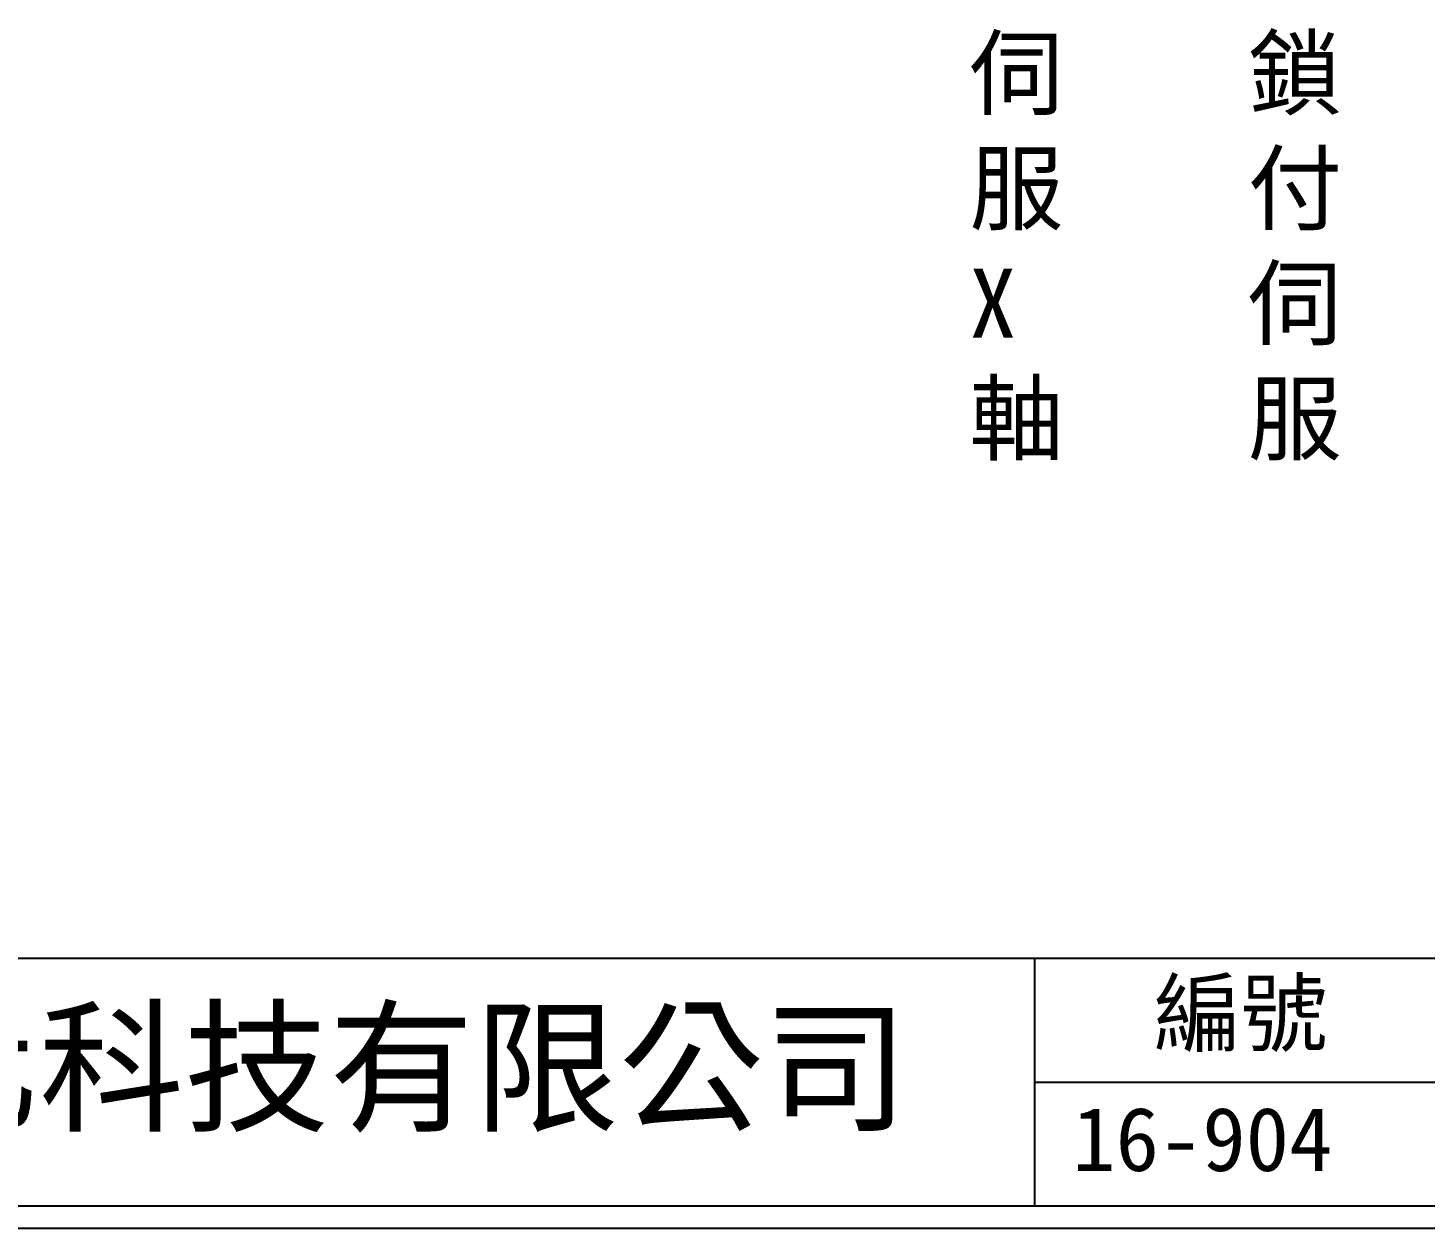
# Model space of a CAD drawing. Extents: x -24 to 263, y 255 to 459.
# Drawn here: x 55.3 to 134.2, y 255.5 to 323.3 of the extents above; entities that cross this region are included whole.
import ezdxf

# ---------------------------------------------------------------- set-up
doc = ezdxf.new("R2010")
doc.units = 0
doc.layers.add('圖框層', color=7, linetype='CONTINUOUS')
doc.layers.add('標尺寸層', color=3, linetype='CONTINUOUS')
doc.styles.add('CNS', font='romanc.shx', dxfattribs={"bigfont": 'chineset.shx'})
doc.styles.add('STSL', font='kaiu.ttf')

msp = doc.modelspace()

# ---------------------------------------------------------------- linework, layer by layer
at = {"layer": '圖框層', "color": 0}
for p, q in [((-22.334, 270.73), (262.167, 270.73)), ((112.167, 256.73), (112.167, 270.73)), ((112.167, 263.73), (262.167, 263.73)), ((-22.334, 256.73), (262.167, 256.73)), ((-23.584, 255.48), (263.416, 255.48))]:
    msp.add_line(p, q, dxfattribs=at)

# ---------------------------------------------------------------- texts
at = {"layer": '圖框層', "color": 0, "style": 'STSL'}
for s, height, p in [('編號', 3.6, (118.882, 265.816)), ('泓陞自動化科技有限公司', 6, (15.02, 261.556)), ('16-904', 3.6, (114.28, 258.704))]:
    msp.add_text(s, height=height, dxfattribs=at).set_placement(p)
at = {"layer": '標尺寸層', "color": 0, "char_height": 3.9, "width": 5.42431, "attachment_point": 1, "style": 'CNS'}
for s, insert in [('{\\fDFKai-SB|b0|i0|c136|p65;伺服X軸}', (108.473, 322.667)), ('{\\fDFKai-SB|b0|i0|c136|p65;鎖付伺服}', (124.192, 322.667))]:
    msp.add_mtext(s, dxfattribs=dict(at, insert=insert))

doc.saveas('drawing.dxf')
